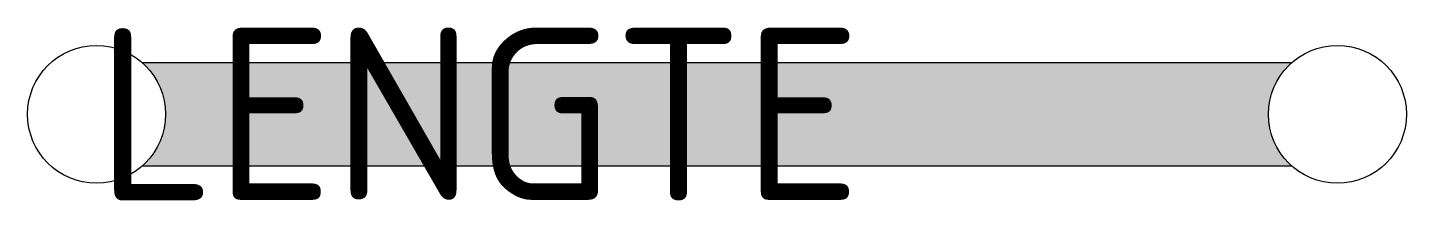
# Model space of a CAD drawing. Header units: metres. Extents: x -10 to 10, y -1.3 to 1.3.
import ezdxf
from ezdxf.enums import TextEntityAlignment as Align

# ---------------------------------------------------------------- set-up
doc = ezdxf.new("R2010")
doc.units = ezdxf.units.M
doc.styles.add('NLCS-ISO', font='NLCS-ISO.ttf')

msp = doc.modelspace()

# ---------------------------------------------------------------- hatches: boundary and pattern name
h = msp.add_hatch(color=256)
h.dxf.hatch_style = 1
h.paths.add_polyline_path([(8.339, 0.75), (-8.339, 0.75, -0.21525), (-8, 0, -0.21525), (-8.339, -0.75), (8.339, -0.75, -0.21525), (8, 0, -0.21525)])

# ---------------------------------------------------------------- linework, layer by layer
for p, q in [((-8.339, 0.75), (8.339, 0.75)), ((-8.339, -0.75), (8.339, -0.75))]:
    msp.add_line(p, q)
for centre in [(-9, 0), (9, 0)]:
    msp.add_circle(centre, 1)

# ---------------------------------------------------------------- texts
at = {"style": 'NLCS-ISO', "flags": 13}
msp.add_attdef('LENGTE', text='18', height=2.5, dxfattribs=at).set_placement((-9, 0), align=Align.MIDDLE_LEFT)

doc.saveas('drawing.dxf')
